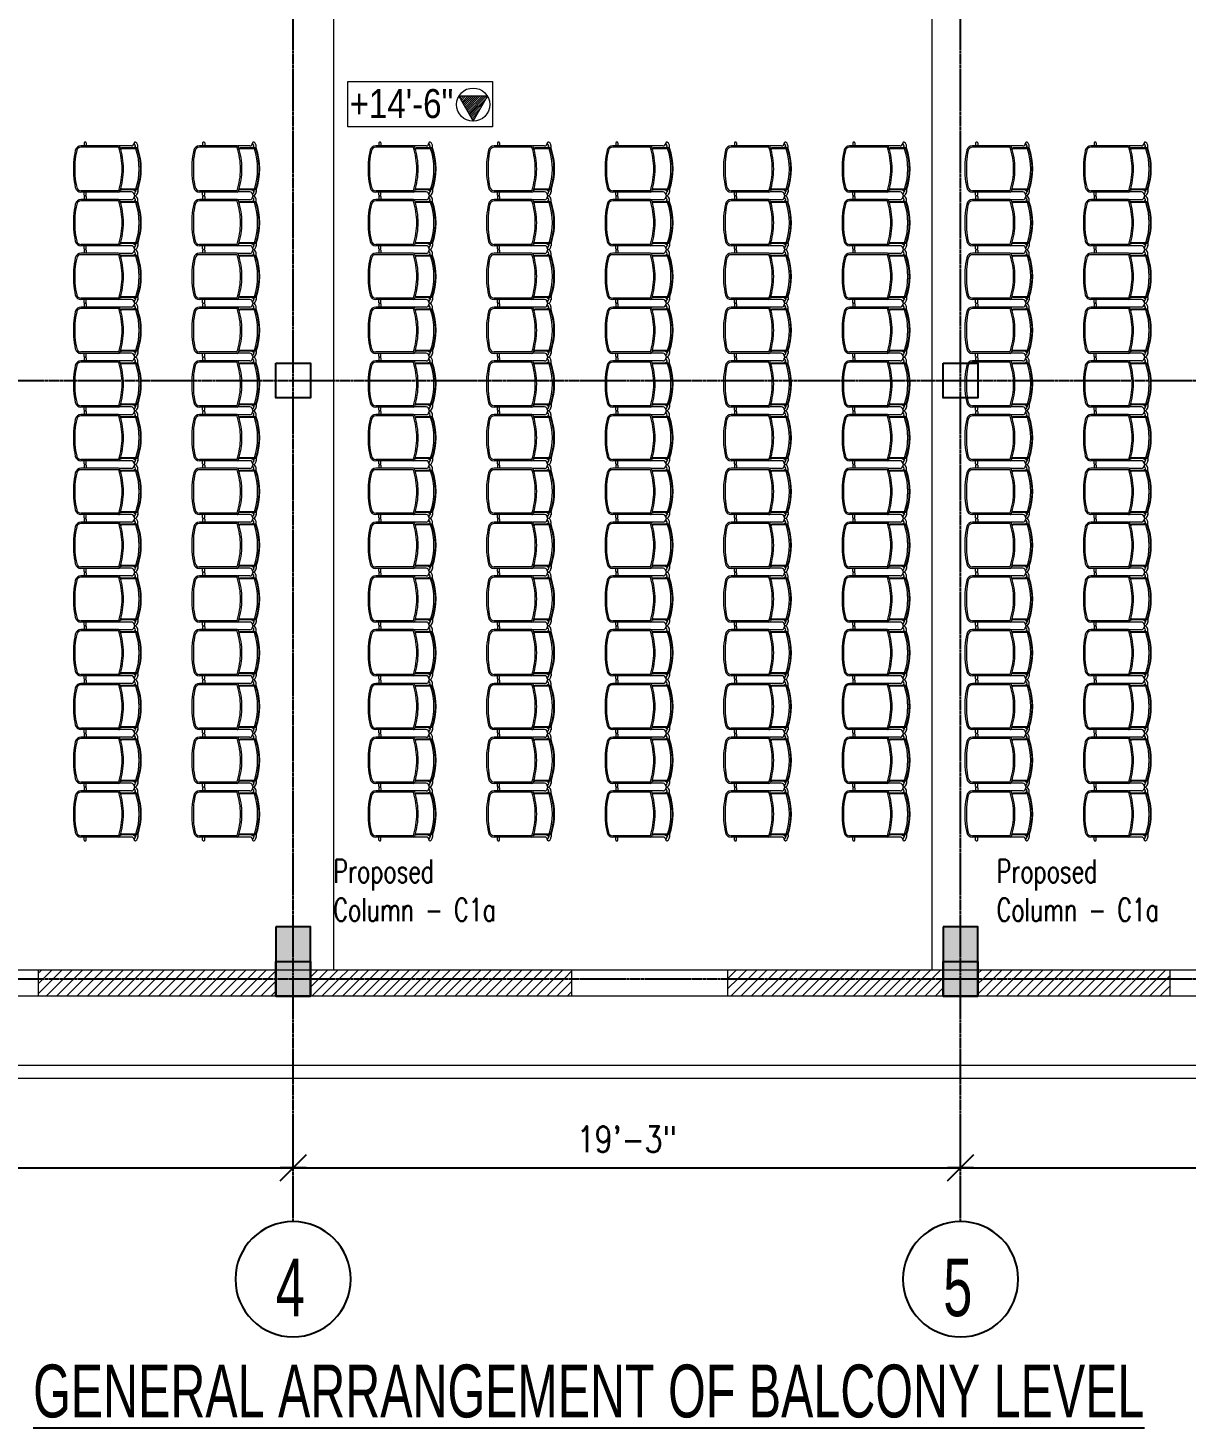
# Model space of a CAD drawing. Extents: x -95606 to 113309, y -42160 to -940.
# Drawn here: x -32490.9 to -32090.1, y -20633.8 to -20149.4 of the extents above; entities that cross this region are included whole.
import ezdxf
from ezdxf.enums import TextEntityAlignment as Align

# ---------------------------------------------------------------- set-up
doc = ezdxf.new("R2010")
doc.units = 0
doc.header["$LTSCALE"] = 0.02
doc.header["$MEASUREMENT"] = 0
doc.header["$PDMODE"] = 3
doc.header["$PDSIZE"] = -2
doc.linetypes.add('CENTER', pattern=[50.800000000000004, 31.75, -6.35, 6.35, -6.35])
doc.layers.get('0').update_dxf_attribs({"linetype": 'CONTINUOUS'})
doc.layers.get('DEFPOINTS').update_dxf_attribs({"linetype": 'CONTINUOUS'})
for name, color, linetype in [('A-2TEXT', 4, 'CONTINUOUS'), ('COL1', 5, 'CONTINUOUS'), ('COLUMN TEXT', 2, 'CONTINUOUS'), ('dimentions', 8, 'CONTINUOUS'), ('GRID', 8, 'CENTER'), ('TEXT-1', 2, 'CONTINUOUS')]:
    doc.layers.add(name, color=color, linetype=linetype)
for name, color, linetype, lineweight in [('COL HATCH', 253, 'CONTINUOUS', 5), ('HACH', 8, 'CONTINUOUS', 9), ('Hatch', 252, 'CONTINUOUS', 9), ('RBH DIMENSIONS', 8, 'CONTINUOUS', 15), ('RBH WALL - 0.13', 253, 'CONTINUOUS', 13), ('RBH-FURNITURE', 112, 'CONTINUOUS', 15), ('wall', 162, 'CONTINUOUS', 70)]:
    doc.layers.add(name, color=color, linetype=linetype, lineweight=lineweight)
doc.styles.add('RBH-TEXT', font='ARIALN.TTF', dxfattribs={"height": 175})
doc.styles.add('ROMANS', font='romans.shx', dxfattribs={"width": 0.8})
doc.styles.add('STYLE2', font='arial.ttf', dxfattribs={"width": 0.8})
doc.styles.add('style5', font='romans.shx', dxfattribs={"width": 0.7, "height": 8})
doc.dimstyles.new('TK96', dxfattribs={"dimscale": 96, "dimtxt": 0.09375, "dimasz": 0.046875, "dimexe": 0.0625, "dimexo": 0.015625, "dimgap": 0.046875, "dimtad": 1, "dimzin": 11, "dimdsep": 46, "dimlunit": 4, "dimtxsty": 'ROMANS', "dimblk1": 'TK1', "dimblk2": 'TK1', "dimsah": 1, "dimcen": 0.09375, "dimclrd": 1, "dimclre": 1, "dimclrt": 2, "dimadec": 0, "dimazin": 0, "dimtfac": 1, "dimtofl": 0, "dimtmove": 0, "dimatfit": 3, "dimldrblk": 'TK1', "dimfxl": 1, "dimfrac": 2, "dimtolj": 1, "dimtzin": 9, "dimarcsym": 0})
pattern_1 = [(45, (-370419.4917707724, -502729.1340068491), (-1.767766952966369, 1.767766952966369), [])]

# ---------------------------------------------------------------- blocks, each defined once
blk = doc.blocks.new('A$C4B1513B5')
at = {"layer": 'RBH WALL - 0.13', "lineweight": 5, "ltscale": 0.75}
for p, q in [((1299.000124090584, 217.4619044988358), (348.000124090584, 217.4619044988358)), ((1423.603395136481, 208.4619044988358), (0.0001240905839949846, 208.4619044988358))]:
    blk.add_line(p, q, dxfattribs=at)
blk = doc.blocks.new('GRID')
at = {"color": 1, "linetype": 'Continuous'}
blk.add_circle((0, 0), 19.944596212362, dxfattribs=at)
at = {"layer": 'A-2TEXT', "linetype": 'Continuous', "style": 'STYLE2', "width": 0.65}
blk.add_attdef('A', text='', height=19.944596212362, rotation=359.9735476568064, dxfattribs=at).set_placement((-0.9775621864246204, -7.147824344359832), align=Align.CENTER)
blk = doc.blocks.new('TK1')
at = {"color": 4, "linetype": 'Continuous'}
blk.add_line((-1, -1), (1.000000000001819, 1), dxfattribs=at)
at = {"color": 1, "linetype": 'ByBlock'}
blk.add_line((-0.999999999998181, 0), (1.000000000001819, 0), dxfattribs=at)
blk = doc.blocks.new('*D817')
at = {"layer": 'DEFPOINTS', "color": 0, "lineweight": -2, "transparency": 16777216}
for p in [(-32629.1462694636, -20543.75141609459), (-32399.14626946366, -20543.75141609461), (-32399.14626946366, -20543.75141609459)]:
    blk.add_point(p, dxfattribs=at)
at = {"layer": 'dimentions', "color": 1, "linetype": 'Continuous', "lineweight": -2, "transparency": 16777216}
for p, q in [((-32629.1462694636, -20542.25141609459), (-32629.1462694636, -20537.75141609459)), ((-32399.14626946366, -20542.25141609461), (-32399.14626946366, -20537.75141609459)), ((-32624.6462694636, -20543.75141609459), (-32403.64626946366, -20543.75141609459))]:
    blk.add_line(p, q, dxfattribs=at)
at = {"layer": 'dimentions', "color": 1, "lineweight": -2, "transparency": 16777216, "xscale": 4.5, "yscale": 4.5, "zscale": 4.5, "rotation": 180}
blk.add_blockref('TK1', (-32629.1462694636, -20543.75141609459), dxfattribs=at)
at = {"layer": 'dimentions', "color": 1, "lineweight": -2, "transparency": 16777216, "xscale": 4.5, "yscale": 4.5, "zscale": 4.5}
blk.add_blockref('TK1', (-32399.14626946366, -20543.75141609459), dxfattribs=at)
at = {"layer": 'dimentions', "color": 2, "transparency": 16777216, "insert": (-32514.14626946363, -20533.89427323745), "char_height": 9, "attachment_point": 5, "style": 'ROMANS'}
blk.add_mtext('\\A1;19\'-2"', dxfattribs=at)
blk = doc.blocks.new('*D818')
at = {"layer": 'DEFPOINTS', "color": 0, "lineweight": -2, "transparency": 16777216}
for p in [(-32399.14626946366, -20543.75141609461), (-32168.14626946372, -20543.75141609459), (-32168.14626946372, -20543.75141609459)]:
    blk.add_point(p, dxfattribs=at)
at = {"layer": 'dimentions', "color": 1, "linetype": 'Continuous', "lineweight": -2, "transparency": 16777216}
for p, q in [((-32399.14626946366, -20542.25141609461), (-32399.14626946366, -20537.75141609459)), ((-32168.14626946372, -20542.25141609459), (-32168.14626946372, -20537.75141609459)), ((-32394.64626946366, -20543.75141609459), (-32172.64626946372, -20543.75141609459))]:
    blk.add_line(p, q, dxfattribs=at)
at = {"layer": 'dimentions', "color": 1, "lineweight": -2, "transparency": 16777216, "xscale": 4.5, "yscale": 4.5, "zscale": 4.5, "rotation": 180}
blk.add_blockref('TK1', (-32399.14626946366, -20543.75141609459), dxfattribs=at)
at = {"layer": 'dimentions', "color": 1, "lineweight": -2, "transparency": 16777216, "xscale": 4.5, "yscale": 4.5, "zscale": 4.5}
blk.add_blockref('TK1', (-32168.14626946372, -20543.75141609459), dxfattribs=at)
at = {"layer": 'dimentions', "color": 2, "transparency": 16777216, "insert": (-32283.64626946369, -20533.89427323745), "char_height": 9, "attachment_point": 5, "style": 'ROMANS'}
blk.add_mtext('\\A1;19\'-3"', dxfattribs=at)
blk = doc.blocks.new('*D819')
at = {"layer": 'DEFPOINTS', "color": 0, "lineweight": -2, "transparency": 16777216}
for p in [(-32168.14626946372, -20543.75141609459), (-31939.14626946396, -20543.75141609459), (-31939.14626946396, -20543.75141609459)]:
    blk.add_point(p, dxfattribs=at)
at = {"layer": 'dimentions', "color": 1, "linetype": 'Continuous', "lineweight": -2, "transparency": 16777216}
for p, q in [((-32168.14626946372, -20542.25141609459), (-32168.14626946372, -20537.75141609459)), ((-31939.14626946396, -20542.25141609459), (-31939.14626946396, -20537.75141609459)), ((-32163.64626946372, -20543.75141609459), (-31943.64626946396, -20543.75141609459))]:
    blk.add_line(p, q, dxfattribs=at)
at = {"layer": 'dimentions', "color": 1, "lineweight": -2, "transparency": 16777216, "xscale": 4.5, "yscale": 4.5, "zscale": 4.5, "rotation": 180}
blk.add_blockref('TK1', (-32168.14626946372, -20543.75141609459), dxfattribs=at)
at = {"layer": 'dimentions', "color": 1, "lineweight": -2, "transparency": 16777216, "xscale": 4.5, "yscale": 4.5, "zscale": 4.5}
blk.add_blockref('TK1', (-31939.14626946396, -20543.75141609459), dxfattribs=at)
at = {"layer": 'dimentions', "color": 2, "transparency": 16777216, "insert": (-32053.64626946384, -20533.89427323745), "char_height": 9, "attachment_point": 5, "style": 'ROMANS'}
blk.add_mtext('\\A1;19\'-1"', dxfattribs=at)
blk = doc.blocks.new('RGR')
at = {"layer": 'RBH-FURNITURE', "color": 253}
for p, q in [((-7.247999847284518, 5.441186048323289), (-8.034452769672498, 5.441186048323289)), ((-7.247999847284518, 5.441186664917041), (-7.247999847284518, -0.2116696140146814)), ((-7.007999847293831, 5.258207002363633), (-7.007999847293831, -0.1996104542049579)), ((7.007999847526662, 5.258207002363633), (7.007999847526662, -0.1996104542049579)), ((7.247999847517349, 5.441186664917041), (7.247999847517349, -0.2116696140146814)), ((7.247999847517349, 5.441186048323289), (8.034452769905329, 5.441186048323289)), ((-8.909939639444929, 4.133625013171695), (-8.909939334262162, 4.129950696777087)), ((-7.968001067987643, 3.229950702982023), (-7.968001067987643, -0.9951517914305441)), ((-7.247999847284518, 4.64118604833493), (-7.9201527510304, 4.64118604833493)), ((-7.742092349391896, 4.64118604833493), (-7.856392480549403, 4.64118604833493)), ((-7.742092349391896, 4.64118604833493), (-7.856392480549403, 4.64118604833493)), ((7.247999847517349, 4.64118604833493), (7.920152751205023, 4.64118604833493)), ((7.742092337401118, 4.64118604833493), (7.856392468558624, 4.64118604833493)), ((7.742092337401118, 4.64118604833493), (7.856392468558624, 4.64118604833493)), ((7.968001068220474, 3.229950702982023), (7.968001068220474, -0.9951517914305441)), ((8.90993962745415, 4.133625013171695), (8.909939322271384, 4.129950696777087)), ((-8.007993743813131, -1.186968252237421), (-8.007993743813131, -14.2301822664449)), ((-7.52799374377355, -1.245826312282588), (-7.527993743715342, -14.23015530896373)), ((7.52799374400638, -1.245826312282588), (7.52799374400638, -14.22996389609762)), ((8.007993743987754, -1.186968252237421), (8.007993743987754, -14.22996389615582)), ((-9.074356169090606, -12.40582327736774), (-8.00799375551287, -12.40582327736774)), ((-9.074356169090606, -13.12582327745622), (-8.00799375551287, -13.12582327739801)), ((9.07435615756549, -12.40582327736774), (8.007993743987754, -12.40582327736774)), ((9.07435615756549, -13.12582327745622), (8.007993743987754, -13.12582327739801)), ((-2.363613922498189, -16.3419687577989), (2.363613910449203, -16.3419687578571)), ((-2.182730947970413, -16.83902556519024), (2.182730937609449, -16.83902556507383))]:
    blk.add_line(p, q, dxfattribs=at)
for centre, radius, start, end in [((-7.856392368092202, 3.741186048311647), 1.7, 111.8705521126624, 142.1520177024366), ((-7.856392368092202, 3.741186048311647), 1.7, 89.99999733195736, 111.8705521126624), ((1.164153218269348e-10, -15.3624773544143), 22.02164126226667, 70.78397445581174, 109.2160255441883), ((0.241693863645196, -17.38713295583148), 23.91402603753263, 90.57908583657472, 108.2517313430016), ((0.2321938636596315, -16.12155774462735), 22.5724333116327, 90.58938985271169, 109.352935943586), ((1.164153218269348e-10, -16.08139846316772), 21.99350811349702, 71.4193340375065, 108.5806659624935), ((-0.2416938634123653, -17.38713295583148), 23.91402603753263, 71.7482686569984, 89.42091416342527), ((-0.2321938634268008, -16.12155774462735), 22.5724333116327, 70.64706405641398, 89.41061014728831), ((7.856392356101424, 3.741186048311647), 1.7, 68.12944788424255, 90.00000266804264), ((7.856392356101424, 3.741186048311647), 1.7, 37.84798229756346, 68.12944788424255), ((-8.88976080645807, 4.529950696742162), 0.4, 140.5482131025303, 182.3925838499391), ((-8.88976080645807, 4.529950696742162), 0.4, 179.9999892444531, 323.7562377429506), ((-8.868000651418697, 3.229950696753804), 0.9, 5.336085289072447e-06, 89.99998924445309), ((-7.856392368092202, 3.741186048311647), 0.9, 89.99999733195736, 142.152002541099), ((-8.868000041053165, 3.229950696753804), 1.7, 41.05981231869734, 56.11298687574735), ((0.2459625550545752, -26.02546128432732), 26.50662353515625, 90.5316715728444, 107.379082091172), ((-8.868000041053165, 3.229950696753804), 1.7, 17.64719301776583, 41.05981231869734), ((0.2459625550545752, -26.02546128432732), 26.02662353515625, 90.54147730967937, 107.2493106906216), ((-0.2459625548217446, -26.02546128432732), 26.50662353515625, 72.620917908828, 89.4683284271556), ((-0.2459625548217446, -26.02546128432732), 26.02662353515625, 72.75068930937843, 89.45852269032062), ((8.868000041285995, 3.229950696753804), 1.7, 138.9401876813027, 162.3528069822342), ((8.868000041285995, 3.229950696753804), 1.7, 123.8870131242526, 138.9401876813027), ((7.856392356101424, 3.741186048311647), 0.9, 37.84799745890098, 90.00000266804264), ((8.868000651651528, 3.229950696753804), 0.9, 90.00001075554691, 179.9999946639147), ((8.889760794467293, 4.529950696742162), 0.4, 216.2437622570494, 1.075554691078656e-05), ((8.889760794467293, 4.529950696742162), 0.4, 357.6074161500609, 39.45178689746965), ((-7.52799374377355, -1.186968252237421), 0.4800000000000001, 107.379081825371, 179.9999892444531), ((-7.447993743757252, -1.245826312282588), 0.08, 107.2493087665473, 179.9999892444531), ((-6.730629834753927, -0.1665381820057519), 0.519334743698193, 184.9854291151719, 227.7895338271168), ((-6.730629834753927, -0.1665381820057519), 0.279334743698193, 186.7995723987203, 277.5564799388696), ((6.730629834986757, -0.1665381820057519), 0.279334743698193, 262.4435200611304, 353.2004276012797), ((6.730629834986757, -0.1665381820057519), 0.519334743698193, 312.2104661728832, 355.0145708848281), ((7.447993743990082, -1.245826312282588), 0.08, 1.075554691078656e-05, 72.75069123345273), ((7.52799374400638, -1.186968252237421), 0.4800000000000001, 1.075554691078656e-05, 72.620918174629), ((-8.900000211433508, -12.76582327741198), 0.4, 115.8419327353213, 244.1580672721355), ((-6.007995586609468, -14.22996572719421), 1.999998168945313, 179.9999434708465, 257.0768668565335), ((-6.007995586609468, -14.22996572719421), 1.519998168945313, 179.9999434708465, 257.0768668565335), ((6.007995575084351, -14.22996572719421), 1.519998168945313, 282.923133140216, 5.652915353109305e-05), ((6.007995575084351, -14.22996572719421), 1.999998168945313, 282.923133140216, 5.652915353109305e-05), ((8.90000019990839, -12.76582327741198), 0.4, 295.8419327308661, 64.15806726167713), ((0.2319854925153777, 12.96437692415202), 29.9010644531222, 257.0766837943008, 265.3679279124023), ((0.2319854925153777, 12.96437692415202), 29.421064453125, 257.0766837943008, 264.9386438221347), ((-0.2319855040404946, 12.96437692415202), 29.9010644531222, 274.6320720909218, 282.9233162024486), ((-0.2319855040404946, 12.96437692415202), 29.421064453125, 275.0613561778653, 282.9233162024486)]:
    blk.add_arc(centre, radius, start, end, dxfattribs=at)
blk = doc.blocks.new('CHAIR')
at = {"layer": 'RBH DIMENSIONS', "rotation": 270}
blk.add_blockref('RGR', (12.15690119375117, -5.180485374012278e-09), dxfattribs=at)
blk = doc.blocks.new('A$C08FA64F3')
at = {"layer": 'Hatch'}
h = blk.add_hatch(dxfattribs=at)
h.set_pattern_fill('ANSI31', color=253, scale=4)
h.set_pattern_definition([(44.99999999999999, (-100200.9930574227, -1141.072157726037), (-0.3535533905932737, 0.3535533905932738), [])])
h.paths.add_polyline_path([(-650.4521045174479, -312.6727260846492), (-660.4167971010465, -312.6727260846492), (-655.4344508092181, -321.3024030029155)])
at = {"layer": 'Hatch', "ltscale": 0.75}
h = blk.add_hatch(dxfattribs=at)
h.set_pattern_fill('ANSI31', color=253, scale=20)
h.set_pattern_definition(pattern_1)
h.paths.add_polyline_path([(-723.7519976725598, -615.0000000001128), (-805.8679875548842, -614.9999999999382), (-805.8679875548842, -617.9999999999382), (-723.7519976725598, -618.0000000001128)])
h = blk.add_hatch(dxfattribs=at)
h.set_pattern_fill('ANSI31', color=253, scale=20)
h.set_pattern_definition(pattern_1)
h.paths.add_polyline_path([(-621.251997672618, -615.0000000001128), (-711.7519976725598, -615.0000000001128), (-711.7519976725598, -618.0000000001128), (-621.251997672618, -618.0000000001128)])
h = blk.add_hatch(dxfattribs=at)
h.set_pattern_fill('ANSI31', color=253, scale=20)
h.set_pattern_definition(pattern_1)
h.paths.add_polyline_path([(-492.751997672618, -615.0000000001128), (-567.2519976725598, -615.0000000001128), (-567.2519976725598, -618.0000000001128), (-492.751997672618, -618.0000000001128)])
h = blk.add_hatch(dxfattribs=at)
h.set_pattern_fill('ANSI31', color=253, scale=20)
h.set_pattern_definition(pattern_1)
h.paths.add_polyline_path([(-414.251997672618, -615.0000000001128), (-480.751997672618, -615.0000000001128), (-480.751997672618, -618.0000000001128), (-414.251997672618, -618.0000000001128)])
h = blk.add_hatch(dxfattribs=at)
h.set_pattern_fill('ANSI31', color=253, scale=20)
h.set_pattern_definition(pattern_1)
h.paths.add_polyline_path([(-723.7519976725598, -618.0000000001128), (-805.8679875549424, -617.99999999988), (-805.8679875550006, -623.99999999988), (-723.7519976725598, -624.0000000001128)])
h = blk.add_hatch(dxfattribs=at)
h.set_pattern_fill('ANSI31', color=253, scale=20)
h.set_pattern_definition(pattern_1)
h.paths.add_polyline_path([(-621.251997672618, -618.0000000001128), (-711.7519976725598, -618.0000000001128), (-711.7519976725598, -624.0000000000546), (-621.251997672618, -624.0000000000546)])
h = blk.add_hatch(dxfattribs=at)
h.set_pattern_fill('ANSI31', color=253, scale=20)
h.set_pattern_definition(pattern_1)
h.paths.add_polyline_path([(-492.751997672618, -618.0000000001128), (-567.2519976725598, -618.0000000001128), (-567.251997672618, -624.0000000000546), (-492.751997672618, -624.0000000000546)])
h = blk.add_hatch(dxfattribs=at)
h.set_pattern_fill('ANSI31', color=253, scale=20)
h.set_pattern_definition(pattern_1)
h.paths.add_polyline_path([(-414.251997672618, -618.0000000001128), (-480.751997672618, -618.0000000001128), (-480.751997672618, -623.9999999999964), (-414.251997672618, -623.9999999999964)])
at = {"layer": 'Hatch', "color": 253, "ltscale": 0.75}
for p, q in [((-703.7519976725598, -3.000000000112777), (-703.7519976725016, -615.0000000001128)), ((-496.7519976725598, -1.709850039333105e-10), (-496.7519976725598, -615.0000000001128)), ((-723.7519976725598, -615.0000000001128), (-805.867987554826, -615.0000000001128)), ((-805.8679875549424, -624.0000000001128), (-805.8679875548842, -615.0000000000546)), ((-621.251997672618, -615.0000000001128), (-711.7519976725598, -615.0000000001128)), ((-621.251997672618, -623.9999999999964), (-621.251997672618, -614.9999999999382)), ((-492.751997672618, -615.0000000001128), (-567.2519976725016, -615.0000000001128)), ((-567.251997672618, -623.9999999999964), (-567.2519976725598, -614.9999999999382)), ((-414.251997672618, -615.0000000001128), (-480.751997672618, -615.0000000001128)), ((-414.251997672618, -623.9999999999964), (-414.251997672618, -614.9999999999382)), ((-805.8679875549424, -624.0000000001128), (-859.8679875549424, -624.0000000001128)), ((-621.2519976725598, -624.0000000000546), (-805.8679875549424, -624.000000000171)), ((-567.251997672618, -623.9999999999964), (-621.251997672618, -623.9999999999964)), ((-414.2519976725598, -623.9999999999964), (-567.2519976725598, -624.0000000000546)), ((-360.251997672618, -623.9999999999964), (-414.251997672618, -623.9999999999964)), ((88.35127337339509, -647.9999999999964), (-1354.751997672618, -648.0000000000546)), ((92.8512733734533, -652.5000000000546), (-1359.251997672618, -652.5000000001128))]:
    blk.add_line(p, q, dxfattribs=at)
at = {"layer": 'Hatch', "color": 253}
for points in [[(-648.70631332208, -323.2481153397202), (-698.8199053825374, -323.2481153397202), (-698.8199053825374, -307.5956261182982), (-648.70631332208, -307.5956261182982)], [(-655.4344508092181, -321.3024030029155), (-650.4521045174479, -312.6727260846492), (-660.4167971010465, -312.6727260846492)]]:
    blk.add_lwpolyline(points, close=True, dxfattribs=at)
blk.add_circle((-655.4344508092181, -315.5492850574628), 5.754284876976162, dxfattribs=at)
for p in [(-789.0698733011523, -337.8000002063891), (-748.0698733011523, -337.8000002063891), (-687.0698733011523, -337.8000002052249), (-646.069873301094, -337.8000002031295), (-605.069873301094, -337.8000002031295), (-564.069873301094, -337.8000002031295), (-523.069873301094, -337.8000002031295), (-480.5680627741531, -337.800000203013), (-439.5680627741531, -337.800000203013), (-789.0698733011523, -356.4000006177776), (-748.0698733011523, -356.4000006177776), (-687.0698733011523, -356.4000006166134), (-646.0698733011523, -356.4000006166134), (-605.0698733011523, -356.4000006166134), (-564.0698733011523, -356.4000006166134), (-523.069873301094, -356.4000006145179), (-480.5681136562052, -356.4000006111419), (-439.5681136562052, -356.4000006111419), (-789.0698733011523, -375.000001029166), (-748.0698733011523, -375.000001029166), (-687.0698733011523, -375.0000010280019), (-646.0698733011523, -375.0000010280019), (-605.0698733011523, -375.0000010280019), (-564.0698733011523, -375.0000010280019), (-523.069873301094, -375.0000010259064), (-480.5681136562052, -375.0000010225303), (-439.5681136562052, -375.0000010225303), (-789.0698733011523, -393.6000014405545), (-748.0698733011523, -393.6000014405545), (-687.0698733011523, -393.6000014393903), (-646.0698733011523, -393.6000014393903), (-605.0698733011523, -393.6000014393903), (-564.0698733011523, -393.6000014393903), (-523.069873301094, -393.6000014372948), (-480.5681136562052, -393.6000014339188), (-439.5681136562052, -393.6000014339188), (-789.0698733011523, -412.2000018519429), (-748.0698733011523, -412.2000018519429), (-687.0698733011523, -412.2000018507788), (-646.0698733011523, -412.2000018507788), (-605.0698733011523, -412.2000018507788), (-564.0698733011523, -412.2000018507788), (-523.069873301094, -412.2000018486833), (-480.5681136562052, -412.2000018453073), (-439.5681136562052, -412.2000018453073), (-789.0698733011523, -430.8000022633314), (-748.0698733011523, -430.8000022633314), (-687.0698733011523, -430.8000022621673), (-646.0698733011523, -430.8000022621673), (-605.0698733011523, -430.8000022621673), (-564.0698733011523, -430.8000022621673), (-523.069873301094, -430.8000022600718), (-480.5681136562052, -430.8000022566957), (-439.5681136562052, -430.8000022566957), (-789.0698733011523, -449.4000026747199), (-748.0698733011523, -449.4000026747199), (-687.0698733011523, -449.4000026735557), (-646.0698733011523, -449.4000026735557), (-605.0698733011523, -449.4000026735557), (-564.0698733011523, -449.4000026735557), (-523.069873301094, -449.4000026714602), (-480.5681136562052, -449.4000026680842), (-439.5681136562052, -449.4000026680842), (-789.0698733011523, -468.0000030861083), (-748.0698733011523, -468.0000030861083), (-687.0698733011523, -468.0000030849442), (-646.0698733011523, -468.0000030849442), (-605.0698733011523, -468.0000030849442), (-564.0698733011523, -468.0000030849442), (-523.069873301094, -468.0000030828487), (-480.5681136562052, -468.0000030794727), (-439.5681136562052, -468.0000030794727), (-789.0698733011523, -486.6000034974968), (-748.0698733011523, -486.6000034974968), (-687.0698733011523, -486.6000034963326), (-646.0698733011523, -486.6000034963326), (-605.0698733011523, -486.6000034963326), (-564.0698733011523, -486.6000034963326), (-523.069873301094, -486.6000034942372), (-480.5681136562052, -486.6000034908611), (-439.5681136562052, -486.6000034908611), (-789.0698733011523, -505.2000039088853), (-748.0698733011523, -505.2000039088853), (-687.0698733011523, -505.2000039077211), (-646.0698733011523, -505.2000039077211), (-605.0698733011523, -505.2000039077211), (-564.0698733011523, -505.2000039077211), (-523.069873301094, -505.2000039056256), (-480.5681136562052, -505.2000039022496), (-439.5681136562052, -505.2000039022496), (-789.0698733011523, -523.8000043202737), (-748.0698733011523, -523.8000043202737), (-687.0698733011523, -523.8000043191096), (-646.0698733011523, -523.8000043191096), (-605.0698733011523, -523.8000043191096), (-564.0698733011523, -523.8000043191096), (-523.069873301094, -523.8000043170141), (-480.5681136562052, -523.800004313638), (-439.5681136562052, -523.800004313638), (-789.0698733011523, -542.4000047316622), (-748.0698733011523, -542.4000047316622), (-687.0698733011523, -542.400004730498), (-646.0698733011523, -542.400004730498), (-605.0698733011523, -542.400004730498), (-564.0698733011523, -542.400004730498), (-523.069873301094, -542.4000047284026), (-480.5681136562052, -542.4000047250265), (-439.5681136562052, -542.4000047250265), (-789.0698733011523, -561.0000051430507), (-748.0698733011523, -561.0000051430507), (-687.0698733011523, -561.0000051418865), (-646.0698733011523, -561.0000051418865), (-605.0698733011523, -561.0000051418865), (-564.0698733011523, -561.0000051418865), (-523.069873301094, -561.000005139791), (-480.5681136562052, -561.000005136415), (-439.5681136562052, -561.000005136415)]:
    blk.add_blockref('CHAIR', p, dxfattribs=at)
at = {"layer": 'Hatch', "color": 253, "insert": (-701.3602150613006, -310.1750241190857), "char_height": 10, "attachment_point": 1, "style": 'RBH-TEXT'}
blk.add_mtext_dynamic_manual_height_columns(' +14\'-6" ', width=754.0015649292618, gutter_width=280, heights=[0], dxfattribs=at)

msp = doc.modelspace()

# ---------------------------------------------------------------- hatches: boundary and pattern name
at = {"layer": 'COL HATCH'}
h = msp.add_hatch(color=254, dxfattribs=at)
h.dxf.hatch_style = 1
h.set_gradient(color1=(192, 192, 192), color2=(192, 192, 192), tint=1)
h.paths.add_polyline_path([(-32405.14614537148, -20460.34276350791), (-32405.14626946384, -20484.34276350959), (-32393.14626946384, -20484.34276350959), (-32393.14614537148, -20460.34276350791)])
h = msp.add_hatch(color=254, dxfattribs=at)
h.dxf.hatch_style = 1
h.set_gradient(color1=(192, 192, 192), color2=(192, 192, 192), tint=1)
h.paths.add_polyline_path([(-32174.14614537153, -20460.34276350791), (-32174.1462694639, -20484.34276350779), (-32162.1462694639, -20484.34276350779), (-32162.14614537153, -20460.34276350791)])

# ---------------------------------------------------------------- linework, layer by layer
at = {"layer": 'COL1'}
for points in [[(-32405.14614537148, -20265.34276350785), (-32393.14614537148, -20265.34276350785), (-32393.14614537148, -20277.34276350785), (-32405.14614537148, -20277.34276350785)], [(-32174.14614537154, -20265.34276350779), (-32162.14614537154, -20265.34276350779), (-32162.14614537154, -20277.34276350779), (-32174.14614537154, -20277.34276350779)], [(-32405.14614537148, -20472.34276350791), (-32393.14614537148, -20472.34276350791), (-32393.14614537148, -20484.34276350791), (-32405.14614537148, -20484.34276350791)], [(-32174.14614537154, -20472.34276350785), (-32162.14614537154, -20472.34276350785), (-32162.14614537154, -20484.34276350785), (-32174.14614537154, -20484.34276350785)]]:
    msp.add_lwpolyline(points, close=True, dxfattribs=at)
for points in [[(-32405.14614537148, -20460.34276350791), (-32405.14626946384, -20484.34276350959), (-32393.14626946384, -20484.34276350959), (-32393.14614537148, -20460.34276350791), (-32405.14614537148, -20460.34276350791)], [(-32174.14614537153, -20460.34276350791), (-32174.1462694639, -20484.34276350779), (-32162.1462694639, -20484.34276350779), (-32162.14614537153, -20460.34276350791), (-32174.14614537153, -20460.34276350791)]]:
    msp.add_lwpolyline(points, dxfattribs=at)
at = {"layer": 'GRID'}
for p, q in [((-32399.14626946384, -20562.36432976081), (-32399.14626946384, -19742.386471305)), ((-32168.1462694639, -20562.36432976083), (-32168.1462694639, -19742.386471305)), ((-33106.5176197147, -20271.34276350965), (-31342.42549849635, -20271.34276350965)), ((-33106.5176197147, -20478.34276350965), (-31342.42549849635, -20478.34276350965))]:
    msp.add_line(p, q, dxfattribs=at)

# ---------------------------------------------------------------- block references
ref = msp.add_blockref('GRID', (-32399.14626946383, -20582.30892597317), dxfattribs=dict(at, xscale=-1, rotation=180))
ref.add_attrib('A', '4', dxfattribs={"layer": 'A-2TEXT', "linetype": 'Continuous', "height": 19.944596212362, "rotation": 0.026452343089502, "style": 'STYLE2', "width": 0.65}).set_placement((-32400.11462361985, -20595.10569571573), align=Align.CENTER)
ref = msp.add_blockref('GRID', (-32168.14626946389, -20582.30892597319), dxfattribs=dict(at, xscale=-1, rotation=180))
ref.add_attrib('A', '5', dxfattribs={"layer": 'A-2TEXT', "linetype": 'Continuous', "height": 19.944596212362, "rotation": 0.026452343089502, "style": 'STYLE2', "width": 0.65}).set_placement((-32169.11462361991, -20595.10569571575), align=Align.CENTER)
at = {"layer": 'HACH', "lineweight": -2}
msp.add_blockref('A$C08FA64F3', (-31681.39427179128, -19860.34276350947), dxfattribs=at)
at = {"layer": 'wall', "linetype": 'CENTER', "lineweight": -2}
msp.add_blockref('A$C4B1513B5', (-33012.14626946212, -20692.80466800663), dxfattribs=at)

# ---------------------------------------------------------------- texts
at = {"layer": 'COLUMN TEXT', "color": 4, "char_height": 8, "width": 81.8803319867875, "attachment_point": 1, "style": 'style5'}
for insert in [(-32385.14626946378, -20437.13047049614), (-32155.62627183341, -20437.13047049614)]:
    msp.add_mtext('Proposed \\PColumn - C1a', dxfattribs=dict(at, insert=insert))
at = {"layer": 'TEXT-1', "insert": (-32489.078887784, -20611.84540183703), "char_height": 18.28710758914734, "width": 436.3617231450812, "attachment_point": 1, "style": 'ROMANS'}
msp.add_mtext('{\\fSwis721 Cn BT|b0|i0|c0|p34;\\LGENERAL ARRANGEMENT OF BALCONY LEVEL}', dxfattribs=at)

# ---------------------------------------------------------------- dimensions: what is measured, and where the dimension line sits
at = {"layer": 'dimentions'}
for base, p1, p2, picture, middle in [((-32399.14626946366, -20543.75141609459), (-32629.1462694636, -20543.75141609459), (-32399.14626946366, -20543.75141609461), '*D817', (-32514.14626946363, -20533.89427323745)), ((-32168.14626946372, -20543.75141609459), (-32399.14626946366, -20543.75141609461), (-32168.14626946372, -20543.75141609459), '*D818', (-32283.64626946369, -20533.89427323745)), ((-31939.14626946396, -20543.75141609459), (-32168.14626946372, -20543.75141609459), (-31939.14626946396, -20543.75141609459), '*D819', (-32053.64626946384, -20533.89427323745))]:
    dim = msp.add_linear_dim(base=base, p1=p1, p2=p2, dimstyle='TK96', override={"dimfxl": 2}, dxfattribs=at)
    dim.commit()
    dim.dimension.update_dxf_attribs({"geometry": picture, "text_midpoint": middle})

doc.saveas('drawing.dxf')
